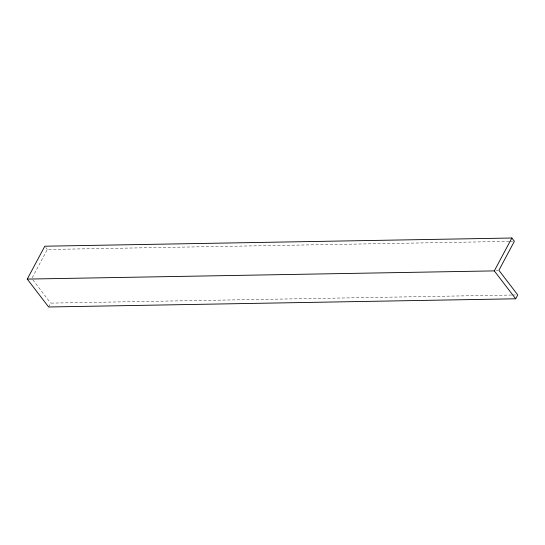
<?xml version="1.0" encoding="UTF-8"?>
<svg xmlns="http://www.w3.org/2000/svg" width="545" height="545" viewBox="0 0 545 545"><rect width="100%" height="100%" fill="white"/><g stroke="black" fill="none" stroke-linecap="round" stroke-linejoin="round"><path stroke-width="0.41" stroke-dasharray="2.73 2.04" d="M32.23 277.752L47.32 249.487L509.275 241.387M48.628 306.985L50.692 303.115L511.796 295.029M510.127 241.374L512.675 241.326M496.338 270.354L498.041 270.32M512.647 295.015L516.047 294.954M45.807 247.519L47.32 249.487M32.85 279.83L50.692 303.115"/><path stroke-width="0.82" d="M27.25 279.088L44.806 246.211L511.864 238.015L514.378 241.299L498.893 270.306L517.75 294.927L515.686 298.789L48.628 306.985L27.25 279.088L494.308 270.892L515.686 298.789M494.308 270.892L511.864 238.015"/></g></svg>
